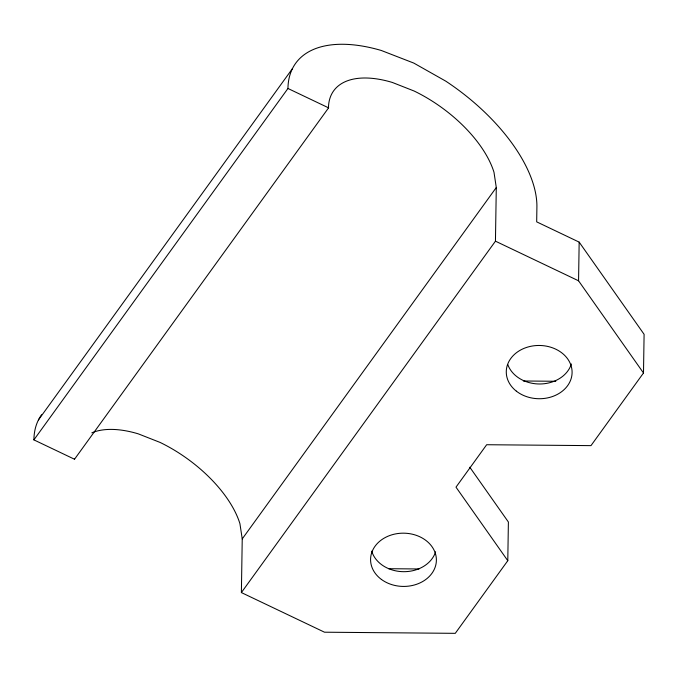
<?xml version="1.0" encoding="UTF-8"?>
<svg xmlns="http://www.w3.org/2000/svg" width="678" height="678" viewBox="0 0 678 678"><rect width="100%" height="100%" fill="white"/><g stroke="black" fill="none" stroke-linecap="round" stroke-linejoin="round"><path stroke-width="1.02" d="M469.803 467.227L508.39 522.018L507.788 560.698L455.269 633.337L324.499 632.201L241.385 592.572L242.232 538.925L239.927 523.679A97.2 49.723 35.9 0 0 160.076 442.42L138.287 433.852A97.2 49.723 35.9 0 0 91.827 432.827M241.385 592.572L495.449 241.173L496.288 187.526L493.991 172.28A97.2 49.723 35.9 0 0 414.131 91.022L392.342 82.453A97.2 49.723 35.9 0 0 328.483 107.192L328.584 107.844L74.521 459.243L33.9 439.878A144.067 73.707 35.9 0 1 41.578 414.741M507.788 560.698L455.989 487.16L486.668 444.726L590.979 445.632L643.49 372.993L578.563 280.802L579.165 242.122L536.679 221.859L536.908 206.9A144.067 73.707 35.9 0 0 445.726 81.123L413.783 63.079L381.29 50.477A144.067 73.707 35.9 0 0 287.955 88.479L33.9 439.878M643.49 372.993L644.1 334.313L579.165 242.122M38.434 419.953L292.489 68.554M242.232 538.925L496.288 187.526M523.314 380.994L555.799 381.273M388.655 568.706L419.046 568.969M287.955 88.479L328.584 107.844M495.449 241.173L578.563 280.802M74.427 458.591L74.521 459.243M435.607 551.799A32.908 26.628 0.9 0 1 403.512 571.69A32.908 26.628 0.9 0 1 371.714 551.146M571.351 363.967A32.908 26.628 0.9 0 1 539.993 383.985A32.908 26.628 0.9 0 1 507.78 364.527M381.392 579.419A32.908 26.628 0.9 0 0 435.649 565.579A32.908 26.628 0.9 0 0 393.384 534.4A32.908 26.628 0.9 0 0 381.392 579.419M516.322 391.13A32.908 26.628 0.9 0 0 571.122 378.705A32.908 26.628 0.9 0 0 530.103 346.45A32.908 26.628 0.9 0 0 516.322 391.13"/></g></svg>
